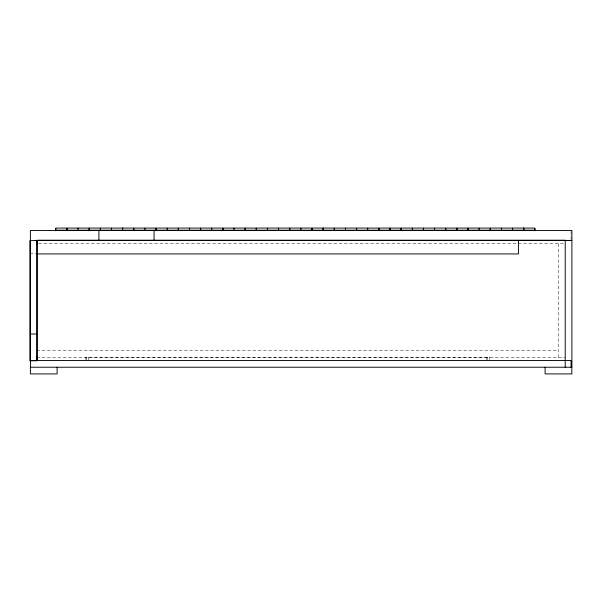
<?xml version="1.0" encoding="UTF-8"?>
<svg xmlns="http://www.w3.org/2000/svg" width="602" height="602" viewBox="0 0 602 602"><rect width="100%" height="100%" fill="white"/><g stroke="black" fill="none" stroke-linecap="round" stroke-linejoin="round"><path stroke-width="0.45" stroke-dasharray="3.01 2.26" d="M38.663 243.772L564.977 243.772M30.1 253.803L36.052 253.803M36.782 350.725L558.295 350.725M36.782 357.415L564.977 357.415M571.065 231.439L571.065 239.649M558.295 243.772L558.189 357.415M489.637 359.71L489.637 357.204L85.612 357.204L85.612 360.545M487.552 357.204L487.552 359.71M486.687 357.204L486.687 359.71M88.554 357.204L88.554 360.545M86.47 357.204L86.47 360.545"/><path stroke-width="0.9" d="M55.798 230.175L534.817 230.175M36.082 240.559L571.9 240.559L571.9 367.235L30.378 367.235L30.378 373.917L57.115 373.917L57.115 367.235M37.128 253.924L518.42 253.924L518.42 240.559M30.205 334.012L36.888 334.012M571.832 367.235L571.832 373.917L545.096 373.917L545.096 367.235M571.065 367.235L571.065 360.545L30.446 360.545L30.446 367.235M565.218 367.235L565.218 240.221L37.128 240.221L37.128 360.545M534.99 228.798L534.99 230.175M534.817 230.89L534.817 228.083L512.626 228.083L512.626 230.137M523.763 228.083L523.763 230.197M523.68 228.083L523.68 230.137M512.49 230.197L512.49 228.083L490.344 228.083L490.344 230.137M501.436 228.083L501.436 230.197M490.209 230.197L490.209 228.083L468.063 228.083L468.063 230.137M479.109 228.083L479.154 230.197M467.927 230.197L467.927 228.083L445.781 228.083L445.781 230.137M445.646 230.197L445.646 228.083L423.499 228.083L423.499 230.137M434.591 228.083L434.591 230.197M423.364 230.197L423.364 228.083L401.21 228.083L401.21 230.137M412.31 228.083L412.31 230.197M401.082 230.197L401.082 228.083L378.929 228.083L378.929 230.137M378.801 230.197L378.801 228.083L356.647 228.083L356.647 230.137M367.702 228.083L367.747 230.197M356.512 230.197L356.512 228.083L334.366 228.083L334.366 230.137M345.42 228.083L345.465 230.197M334.23 230.197L334.23 228.083L312.084 228.083L312.084 230.137M323.184 228.083L323.184 230.197M323.139 228.083L323.139 230.137M311.949 230.197L311.949 228.083L289.803 228.083L289.803 230.137M300.902 228.083L300.902 230.197M289.667 230.197L289.667 228.083L267.521 228.083L267.521 230.137M278.575 228.083L278.621 230.197M267.386 230.197L267.386 228.083L245.24 228.083L245.24 230.137M245.104 230.197L245.104 228.083L222.958 228.083L222.958 230.137M234.005 228.083L234.05 230.197M222.823 230.197L222.823 228.083L200.677 228.083L200.677 230.137M211.723 228.083L211.769 230.197M200.541 230.197L200.541 228.083L178.395 228.083L178.395 230.137M178.26 230.197L178.26 228.083L156.106 228.083L156.106 230.137M167.205 228.083L167.205 230.197M155.978 230.197L155.978 228.083L133.825 228.083L133.825 230.137M154.052 230.528L154.052 240.431M144.924 228.083L144.924 230.197M133.697 230.197L133.697 228.083L111.543 228.083L111.543 230.137M122.642 228.083L122.642 230.197M122.597 228.083L122.597 230.137M111.408 230.197L111.408 228.083L89.262 228.083L89.262 230.137M100.316 228.083L100.361 230.197M98.901 230.528L98.901 240.431M89.126 230.197L89.126 228.083L66.98 228.083L66.98 230.137M78.034 228.083L78.079 230.197M66.845 230.197L66.845 228.083L55.798 228.083L55.798 230.89M55.685 228.798L55.685 230.175M55.587 228.895L55.587 230.077M36.888 240.431L36.888 360.756L30.205 360.756L30.205 240.431L571.9 240.431L571.9 230.528L30.386 230.528L30.386 240.431M36.782 240.431L36.782 244.194M36.782 356.994L36.782 360.756M30.1 240.431L30.1 360.756M456.873 230.197L456.873 228.083L456.828 230.137M390.028 230.197L390.028 228.083L389.983 230.137M256.332 230.197L256.332 228.083L256.294 230.137M189.487 230.197L189.487 228.083L189.442 230.137"/></g></svg>
